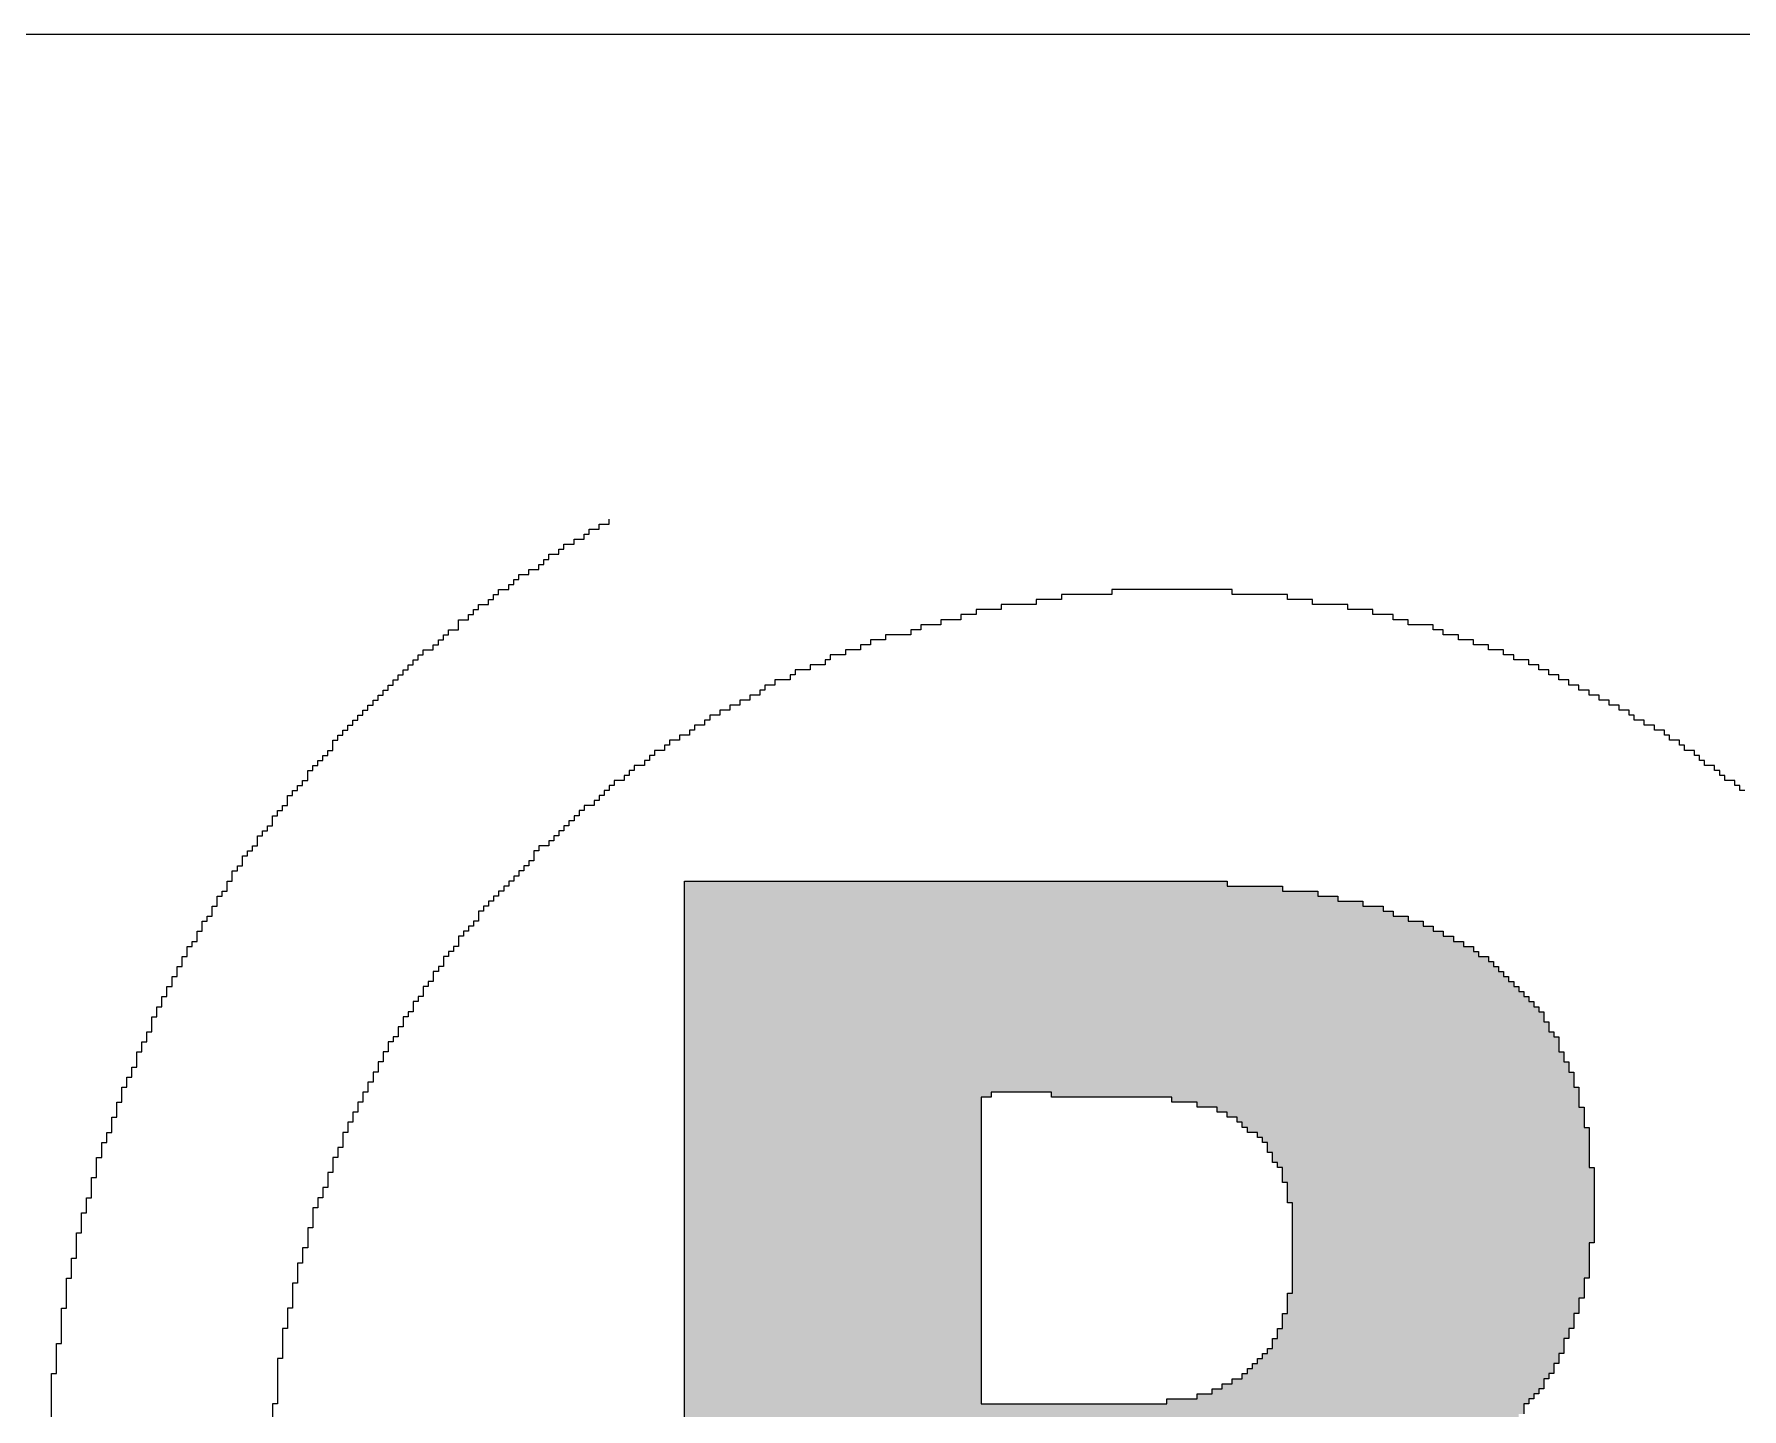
# Model space of a CAD drawing. Header units: millimetres. Extents: x 13 to 345, y 14 to 248.
# Drawn here: x 248.148 to 252.846, y 65.439 to 69.219 of the extents above; entities that cross this region are included whole.
import ezdxf

# ---------------------------------------------------------------- set-up
doc = ezdxf.new("R2010")
doc.units = ezdxf.units.MM
doc.layers.add('TopOverlay', color=2, linetype='Continuous')

msp = doc.modelspace()

# ---------------------------------------------------------------- hatches: boundary and pattern name
h = msp.add_hatch(color=160)
h.dxf.hatch_style = 1
h.paths.add_polyline_path([(252.4118, 65.798), (252.4256, 65.798), (252.4256, 65.8948), (252.4394, 65.8948), (252.4394, 66.1021), (252.4256, 66.1021), (252.4256, 66.2127), (252.4118, 66.2127), (252.4118, 66.268), (252.398, 66.268), (252.398, 66.3233), (252.3841, 66.3233), (252.3841, 66.3647), (252.3703, 66.3647), (252.3703, 66.3924), (252.3565, 66.3924), (252.3565, 66.42), (252.3427, 66.42), (252.3427, 66.4615), (252.3289, 66.4615), (252.3289, 66.4753), (252.315, 66.4753), (252.315, 66.503), (252.3012, 66.503), (252.3012, 66.5306), (252.2874, 66.5306), (252.2874, 66.5444), (252.2736, 66.5444), (252.2736, 66.5583), (252.2597, 66.5583), (252.2597, 66.5721), (252.2459, 66.5721), (252.2459, 66.5859), (252.2321, 66.5859), (252.2321, 66.5997), (252.2183, 66.5997), (252.2183, 66.6136), (252.2044, 66.6136), (252.2044, 66.6274), (252.1906, 66.6274), (252.1906, 66.6412), (252.1768, 66.6412), (252.1768, 66.655), (252.163, 66.655), (252.163, 66.6689), (252.1492, 66.6689), (252.1492, 66.6827), (252.1215, 66.6827), (252.1215, 66.6965), (252.1077, 66.6965), (252.1077, 66.7103), (252.08, 66.7103), (252.08, 66.7241), (252.0524, 66.7241), (252.0524, 66.738), (252.0247, 66.738), (252.0247, 66.7518), (251.9971, 66.7518), (251.9971, 66.7656), (251.9695, 66.7656), (251.9695, 66.7794), (251.928, 66.7794), (251.928, 66.7933), (251.8865, 66.7933), (251.8865, 66.8071), (251.8589, 66.8071), (251.8589, 66.8209), (251.8036, 66.8209), (251.8036, 66.8347), (251.7344, 66.8347), (251.7344, 66.8486), (251.6792, 66.8486), (251.6792, 66.8624), (251.5824, 66.8624), (251.5824, 66.8762), (251.4303, 66.8762), (251.4303, 66.89), (249.9374, 66.89), (249.9374, 65.8533), (249.9374, 65.8395), (249.9374, 63.6554), (250.7392, 63.6554), (250.7392, 63.6692), (250.753, 63.6692), (250.753, 64.8718), (250.7668, 64.8718), (250.7668, 64.8856), (251.0986, 64.8856), (251.0986, 64.8718), (251.1815, 64.8718), (251.1815, 64.858), (251.223, 64.858), (251.223, 64.8442), (251.2506, 64.8442), (251.2506, 64.8303), (251.2783, 64.8303), (251.2783, 64.8165), (251.3059, 64.8165), (251.3059, 64.8027), (251.3336, 64.8027), (251.3336, 64.7889), (251.3474, 64.7889), (251.3474, 64.7751), (251.3612, 64.7751), (251.3612, 64.7612), (251.375, 64.7612), (251.375, 64.7474), (251.3889, 64.7474), (251.3889, 64.7336), (251.4027, 64.7336), (251.4027, 64.7198), (251.4165, 64.7198), (251.4165, 64.7059), (251.4303, 64.7059), (251.4303, 64.6921), (251.4442, 64.6921), (251.4442, 64.6783), (251.458, 64.6783), (251.458, 64.6506), (251.4718, 64.6506), (251.4718, 64.623), (251.4856, 64.623), (251.4856, 64.6092), (251.4995, 64.6092), (251.4995, 64.5815), (251.5133, 64.5815), (251.5133, 64.5677), (251.5271, 64.5677), (251.5271, 64.5401), (251.5409, 64.5401), (251.5409, 64.5124), (251.5547, 64.5124), (251.5547, 64.4848), (251.5686, 64.4848), (251.5686, 64.4571), (251.5824, 64.4571), (251.5824, 64.4295), (251.5962, 64.4295), (251.5962, 64.4018), (251.61, 64.4018), (251.61, 64.388), (251.6239, 64.388), (251.6239, 64.3465), (251.6377, 64.3465), (251.6377, 64.3189), (251.6515, 64.3189), (251.6515, 64.2912), (251.6653, 64.2912), (251.6653, 64.2636), (251.6792, 64.2636), (251.6792, 64.2359), (251.693, 64.2359), (251.693, 64.2083), (251.7068, 64.2083), (251.7068, 64.1807), (251.7206, 64.1807), (251.7206, 64.1392), (251.7344, 64.1392), (251.7344, 64.1253), (251.7483, 64.1253), (251.7483, 64.0977), (251.7621, 64.0977), (251.7621, 64.0562), (251.7759, 64.0562), (251.7759, 64.0424), (251.7897, 64.0424), (251.7897, 64.0148), (251.8036, 64.0148), (251.8036, 63.9871), (251.8174, 63.9871), (251.8174, 63.9595), (251.8312, 63.9595), (251.8312, 63.9318), (251.845, 63.9318), (251.845, 63.9042), (251.8589, 63.9042), (251.8589, 63.8765), (251.8727, 63.8765), (251.8727, 63.8489), (251.8865, 63.8489), (251.8865, 63.8074), (251.9003, 63.8074), (251.9003, 63.7936), (251.9142, 63.7936), (251.9142, 63.7521), (251.928, 63.7521), (251.928, 63.7245), (251.9418, 63.7245), (251.9418, 63.7107), (251.9556, 63.7107), (251.9556, 63.6692), (251.9695, 63.6692), (251.9695, 63.6554), (252.8403, 63.6554), (252.8403, 63.683), (252.8265, 63.683), (252.8265, 63.6968), (252.8127, 63.6968), (252.8127, 63.7383), (252.7988, 63.7383), (252.7988, 63.7659), (252.785, 63.7659), (252.785, 63.7798), (252.7712, 63.7798), (252.7712, 63.8074), (252.7574, 63.8074), (252.7574, 63.8489), (252.7436, 63.8489), (252.7436, 63.8765), (252.7297, 63.8765), (252.7297, 63.9042), (252.7159, 63.9042), (252.7159, 63.9318), (252.7021, 63.9318), (252.7021, 63.9595), (252.6883, 63.9595), (252.6883, 63.9871), (252.6744, 63.9871), (252.6744, 64.0148), (252.6606, 64.0148), (252.6606, 64.0424), (252.6468, 64.0424), (252.6468, 64.0701), (252.633, 64.0701), (252.633, 64.0977), (252.6191, 64.0977), (252.6191, 64.1253), (252.6053, 64.1253), (252.6053, 64.153), (252.5915, 64.153), (252.5915, 64.1807), (252.5777, 64.1807), (252.5777, 64.2083), (252.5639, 64.2083), (252.5639, 64.2359), (252.55, 64.2359), (252.55, 64.2636), (252.5362, 64.2636), (252.5362, 64.2912), (252.5224, 64.2912), (252.5224, 64.3189), (252.5086, 64.3189), (252.5086, 64.3465), (252.4947, 64.3465), (252.4947, 64.3742), (252.4809, 64.3742), (252.4809, 64.4018), (252.4671, 64.4018), (252.4671, 64.4433), (252.4533, 64.4433), (252.4533, 64.4571), (252.4394, 64.4571), (252.4394, 64.4848), (252.4256, 64.4848), (252.4256, 64.5262), (252.4118, 64.5262), (252.4118, 64.5401), (252.398, 64.5401), (252.398, 64.5815), (252.3841, 64.5815), (252.3841, 64.5953), (252.3703, 64.5953), (252.3703, 64.623), (252.3565, 64.623), (252.3565, 64.6506), (252.3427, 64.6506), (252.3427, 64.6783), (252.3289, 64.6783), (252.3289, 64.7059), (252.315, 64.7059), (252.315, 64.7198), (252.3012, 64.7198), (252.3012, 64.7474), (252.2874, 64.7474), (252.2874, 64.7751), (252.2736, 64.7751), (252.2736, 64.7889), (252.2597, 64.7889), (252.2597, 64.8165), (252.2459, 64.8165), (252.2459, 64.8442), (252.2321, 64.8442), (252.2321, 64.858), (252.2183, 64.858), (252.2183, 64.8718), (252.2044, 64.8718), (252.2044, 64.8856), (252.1906, 64.8856), (252.1906, 64.9133), (252.1768, 64.9133), (252.1768, 64.9271), (252.163, 64.9271), (252.163, 64.9409), (252.1492, 64.9409), (252.1492, 64.9548), (252.1353, 64.9548), (252.1353, 64.9686), (252.1215, 64.9686), (252.1215, 64.9824), (252.1077, 64.9824), (252.1077, 64.9962), (252.0939, 64.9962), (252.0939, 65.01), (252.08, 65.01), (252.08, 65.0239), (252.0662, 65.0239), (252.0662, 65.0377), (252.0524, 65.0377), (252.0524, 65.0515), (252.0386, 65.0515), (252.0386, 65.0653), (252.0109, 65.0653), (252.0109, 65.0792), (251.9971, 65.0792), (251.9971, 65.093), (251.9695, 65.093), (251.9695, 65.1068), (251.9418, 65.1068), (251.9418, 65.1206), (251.9142, 65.1206), (251.9142, 65.1345), (251.8727, 65.1345), (251.8727, 65.1483), (251.845, 65.1483), (251.845, 65.1621), (251.8312, 65.1621), (251.8312, 65.1759), (251.845, 65.1759), (251.845, 65.1897), (251.8727, 65.1897), (251.8727, 65.2036), (251.9142, 65.2036), (251.9142, 65.2174), (251.9418, 65.2174), (251.9418, 65.2312), (251.9695, 65.2312), (251.9695, 65.245), (252.0109, 65.245), (252.0109, 65.2589), (252.0247, 65.2589), (252.0247, 65.2727), (252.0524, 65.2727), (252.0524, 65.2865), (252.08, 65.2865), (252.08, 65.3003), (252.0939, 65.3003), (252.0939, 65.3142), (252.1215, 65.3142), (252.1215, 65.328), (252.1353, 65.328), (252.1353, 65.3418), (252.1492, 65.3418), (252.1492, 65.3556), (252.1768, 65.3556), (252.1768, 65.3695), (252.1906, 65.3695), (252.1906, 65.3833), (252.2044, 65.3833), (252.2044, 65.3971), (252.2183, 65.3971), (252.2183, 65.4109), (252.2321, 65.4109), (252.2321, 65.4248), (252.2459, 65.4248), (252.2459, 65.4524), (252.2597, 65.4524), (252.2597, 65.4662), (252.2736, 65.4662), (252.2736, 65.48), (252.2874, 65.48), (252.2874, 65.4939), (252.3012, 65.4939), (252.3012, 65.5215), (252.315, 65.5215), (252.315, 65.5353), (252.3289, 65.5353), (252.3289, 65.563), (252.3427, 65.563), (252.3427, 65.5906), (252.3565, 65.5906), (252.3565, 65.6321), (252.3703, 65.6321), (252.3703, 65.6597), (252.3841, 65.6597), (252.3841, 65.7012), (252.398, 65.7012), (252.398, 65.7427), (252.4118, 65.7427)])
h.paths.add_polyline_path([(251.61, 65.7565), (251.5962, 65.7565), (251.5962, 65.7012), (251.5824, 65.7012), (251.5824, 65.6597), (251.5686, 65.6597), (251.5686, 65.6321), (251.5547, 65.6321), (251.5547, 65.6045), (251.5409, 65.6045), (251.5409, 65.5906), (251.5271, 65.5906), (251.5271, 65.5768), (251.5133, 65.5768), (251.5133, 65.563), (251.4995, 65.563), (251.4995, 65.5492), (251.4856, 65.5492), (251.4856, 65.5353), (251.4718, 65.5353), (251.4718, 65.5215), (251.4442, 65.5215), (251.4442, 65.5077), (251.4165, 65.5077), (251.4165, 65.4939), (251.3889, 65.4939), (251.3889, 65.48), (251.3474, 65.48), (251.3474, 65.4662), (251.2645, 65.4662), (251.2645, 65.4524), (250.753, 65.4524), (250.753, 66.2956), (250.7806, 66.2956), (250.7806, 66.3094), (250.9465, 66.3094), (250.9465, 66.2956), (251.2783, 66.2956), (251.2783, 66.2818), (251.3474, 66.2818), (251.3474, 66.268), (251.4027, 66.268), (251.4027, 66.2541), (251.4303, 66.2541), (251.4303, 66.2403), (251.458, 66.2403), (251.458, 66.2265), (251.4718, 66.2265), (251.4718, 66.2127), (251.4856, 66.2127), (251.4856, 66.1989), (251.5133, 66.1989), (251.5133, 66.185), (251.5271, 66.185), (251.5271, 66.1712), (251.5409, 66.1712), (251.5409, 66.1436), (251.5547, 66.1436), (251.5547, 66.1159), (251.5686, 66.1159), (251.5686, 66.1021), (251.5824, 66.1021), (251.5824, 66.0606), (251.5962, 66.0606), (251.5962, 66.0053), (251.61, 66.0053)], flags=16)

# ---------------------------------------------------------------- linework, layer by layer
msp.add_line((212.8038, 69.2189), (339.6232, 69.2189))
at = {"layer": 'TopOverlay', "color": 160}
for p, q in [((249.7301, 67.8715), (249.7301, 67.8853)), ((249.6609, 67.83), (249.6609, 67.8438)), ((249.6609, 67.8438), (249.6748, 67.8438)), ((249.6748, 67.8438), (249.6748, 67.8577)), ((249.6748, 67.8577), (249.7024, 67.8577)), ((249.7024, 67.8577), (249.7024, 67.8715)), ((249.7024, 67.8715), (249.7301, 67.8715)), ((249.5918, 67.7885), (249.5918, 67.8024)), ((249.5918, 67.8024), (249.6056, 67.8024)), ((249.6056, 67.8024), (249.6056, 67.8162)), ((249.6056, 67.8162), (249.6333, 67.8162)), ((249.6333, 67.8162), (249.6333, 67.83)), ((249.6333, 67.83), (249.6609, 67.83)), ((249.5089, 67.7333), (249.5089, 67.7471)), ((249.5089, 67.7471), (249.5365, 67.7471)), ((249.5365, 67.7471), (249.5365, 67.7609)), ((249.5365, 67.7609), (249.5504, 67.7609)), ((249.5504, 67.7609), (249.5504, 67.7747)), ((249.5504, 67.7747), (249.5642, 67.7747)), ((249.5642, 67.7747), (249.5642, 67.7885)), ((249.5642, 67.7885), (249.5918, 67.7885)), ((249.4536, 67.6918), (249.4536, 67.7056)), ((249.4536, 67.7056), (249.4674, 67.7056)), ((249.4674, 67.7056), (249.4674, 67.7194)), ((249.4674, 67.7194), (249.4812, 67.7194)), ((249.4812, 67.7194), (249.4812, 67.7333)), ((249.4812, 67.7333), (249.5089, 67.7333)), ((249.3707, 67.6365), (249.3707, 67.6503)), ((249.3707, 67.6503), (249.3983, 67.6503)), ((249.3983, 67.6503), (249.3983, 67.6641)), ((249.3983, 67.6641), (249.4121, 67.6641)), ((249.4121, 67.6641), (249.4121, 67.678)), ((249.4121, 67.678), (249.4259, 67.678)), ((249.4259, 67.678), (249.4259, 67.6918)), ((249.4259, 67.6918), (249.4536, 67.6918)), ((250.9051, 67.6503), (250.8083, 67.6503)), ((250.8083, 67.6503), (250.8083, 67.6365)), ((250.9742, 67.6641), (250.9051, 67.6641)), ((250.9051, 67.6641), (250.9051, 67.6503)), ((251.1124, 67.678), (250.9742, 67.678)), ((250.9742, 67.678), (250.9742, 67.6641)), ((251.4442, 67.6918), (251.1124, 67.6918)), ((251.1124, 67.6918), (251.1124, 67.678)), ((251.4442, 67.678), (251.4442, 67.6918)), ((251.5962, 67.678), (251.4442, 67.678)), ((251.5962, 67.6641), (251.5962, 67.678)), ((251.6653, 67.6641), (251.5962, 67.6641)), ((251.6653, 67.6503), (251.6653, 67.6641)), ((251.7621, 67.6503), (251.6653, 67.6503)), ((251.7621, 67.6365), (251.7621, 67.6503)), ((249.3154, 67.5812), (249.3154, 67.6088)), ((249.3154, 67.6088), (249.343, 67.6088)), ((249.343, 67.6088), (249.343, 67.6227)), ((249.343, 67.6227), (249.3568, 67.6227)), ((249.3568, 67.6227), (249.3568, 67.6365)), ((249.3568, 67.6365), (249.3707, 67.6365)), ((250.6977, 67.6088), (250.6424, 67.6088)), ((250.6424, 67.6088), (250.6424, 67.595)), ((250.7392, 67.6227), (250.6977, 67.6227)), ((250.6977, 67.6227), (250.6977, 67.6088)), ((250.8083, 67.6365), (250.7392, 67.6365)), ((250.7392, 67.6365), (250.7392, 67.6227)), ((251.8312, 67.6365), (251.7621, 67.6365)), ((251.8312, 67.6227), (251.8312, 67.6365)), ((251.8865, 67.6227), (251.8312, 67.6227)), ((251.8865, 67.6088), (251.8865, 67.6227)), ((251.928, 67.6088), (251.8865, 67.6088)), ((251.928, 67.595), (251.928, 67.6088)), ((249.2739, 67.5536), (249.2739, 67.5674)), ((249.2739, 67.5674), (249.2877, 67.5674)), ((249.2877, 67.5674), (249.2877, 67.5812)), ((249.2877, 67.5812), (249.3154, 67.5812)), ((250.5595, 67.5674), (250.4903, 67.5674)), ((250.4903, 67.5674), (250.4903, 67.5536)), ((250.5871, 67.5812), (250.5595, 67.5812)), ((250.5595, 67.5812), (250.5595, 67.5674)), ((250.6424, 67.595), (250.5871, 67.595)), ((250.5871, 67.595), (250.5871, 67.5812)), ((251.9971, 67.595), (251.928, 67.595)), ((251.9971, 67.5812), (251.9971, 67.595)), ((252.0247, 67.5812), (251.9971, 67.5812)), ((252.0247, 67.5674), (252.0247, 67.5812)), ((252.0662, 67.5674), (252.0247, 67.5674)), ((252.0662, 67.5536), (252.0662, 67.5674)), ((249.2048, 67.4983), (249.2048, 67.5121)), ((249.2048, 67.5121), (249.2186, 67.5121)), ((249.2186, 67.5121), (249.2186, 67.5259)), ((249.2186, 67.5259), (249.2462, 67.5259)), ((249.2462, 67.5259), (249.2462, 67.5397)), ((249.2462, 67.5397), (249.2601, 67.5397)), ((249.2601, 67.5397), (249.2601, 67.5536)), ((249.2601, 67.5536), (249.2739, 67.5536)), ((250.3798, 67.5121), (250.3383, 67.5121)), ((250.3383, 67.5121), (250.3383, 67.4983)), ((250.4212, 67.5259), (250.3798, 67.5259)), ((250.3798, 67.5259), (250.3798, 67.5121)), ((250.4489, 67.5397), (250.4212, 67.5397)), ((250.4212, 67.5397), (250.4212, 67.5259)), ((250.4903, 67.5536), (250.4489, 67.5536)), ((250.4489, 67.5536), (250.4489, 67.5397)), ((252.1077, 67.5536), (252.0662, 67.5536)), ((252.1077, 67.5397), (252.1077, 67.5536)), ((252.1492, 67.5397), (252.1077, 67.5397)), ((252.1492, 67.5259), (252.1492, 67.5397)), ((252.1906, 67.5259), (252.1492, 67.5259)), ((252.1906, 67.5121), (252.1906, 67.5259)), ((252.2183, 67.5121), (252.1906, 67.5121)), ((252.2183, 67.4983), (252.2183, 67.5121)), ((249.1633, 67.4568), (249.1633, 67.4706)), ((249.1633, 67.4706), (249.1771, 67.4706)), ((249.1771, 67.4706), (249.1771, 67.4844)), ((249.1771, 67.4844), (249.191, 67.4844)), ((249.191, 67.4844), (249.191, 67.4983)), ((249.191, 67.4983), (249.2048, 67.4983)), ((250.283, 67.4706), (250.2415, 67.4706)), ((250.2415, 67.4706), (250.2415, 67.4568)), ((250.3245, 67.4844), (250.283, 67.4844)), ((250.283, 67.4844), (250.283, 67.4706)), ((250.3383, 67.4983), (250.3245, 67.4983)), ((250.3245, 67.4983), (250.3245, 67.4844)), ((252.2597, 67.4983), (252.2183, 67.4983)), ((252.2597, 67.4844), (252.2597, 67.4983)), ((252.2874, 67.4844), (252.2597, 67.4844)), ((252.2874, 67.4706), (252.2874, 67.4844)), ((252.315, 67.4706), (252.2874, 67.4706)), ((252.315, 67.4568), (252.315, 67.4706)), ((249.108, 67.4015), (249.108, 67.4153)), ((249.108, 67.4153), (249.1218, 67.4153)), ((249.1218, 67.4153), (249.1218, 67.4291)), ((249.1218, 67.4291), (249.1356, 67.4291)), ((249.1356, 67.4291), (249.1356, 67.443)), ((249.1356, 67.443), (249.1495, 67.443)), ((249.1495, 67.443), (249.1495, 67.4568)), ((249.1495, 67.4568), (249.1633, 67.4568)), ((250.1586, 67.4153), (250.1448, 67.4153)), ((250.1448, 67.4153), (250.1448, 67.4015)), ((250.1862, 67.4291), (250.1586, 67.4291)), ((250.1586, 67.4291), (250.1586, 67.4153)), ((250.2277, 67.443), (250.1862, 67.443)), ((250.1862, 67.443), (250.1862, 67.4291)), ((250.2415, 67.4568), (250.2277, 67.4568)), ((250.2277, 67.4568), (250.2277, 67.443)), ((252.3427, 67.4568), (252.315, 67.4568)), ((252.3427, 67.443), (252.3427, 67.4568)), ((252.3703, 67.443), (252.3427, 67.443)), ((252.3703, 67.4291), (252.3703, 67.443)), ((252.398, 67.4291), (252.3703, 67.4291)), ((252.398, 67.4153), (252.398, 67.4291)), ((252.4256, 67.4153), (252.398, 67.4153)), ((252.4256, 67.4015), (252.4256, 67.4153)), ((249.0665, 67.36), (249.0665, 67.3738)), ((249.0665, 67.3738), (249.0804, 67.3738)), ((249.0804, 67.3738), (249.0804, 67.3877)), ((249.0804, 67.3877), (249.0942, 67.3877)), ((249.0942, 67.3877), (249.0942, 67.4015)), ((249.0942, 67.4015), (249.108, 67.4015)), ((250.0895, 67.3738), (250.0618, 67.3738)), ((250.0618, 67.3738), (250.0618, 67.36)), ((250.1171, 67.3877), (250.0895, 67.3877)), ((250.0895, 67.3877), (250.0895, 67.3738)), ((250.1448, 67.4015), (250.1171, 67.4015)), ((250.1171, 67.4015), (250.1171, 67.3877)), ((252.4533, 67.4015), (252.4256, 67.4015)), ((252.4533, 67.3877), (252.4533, 67.4015)), ((252.4809, 67.3877), (252.4533, 67.3877)), ((252.4809, 67.3738), (252.4809, 67.3877)), ((252.5086, 67.3738), (252.4809, 67.3738)), ((252.5086, 67.36), (252.5086, 67.3738)), ((249.0251, 67.3186), (249.0251, 67.3324)), ((249.0251, 67.3324), (249.0389, 67.3324)), ((249.0389, 67.3324), (249.0389, 67.3462)), ((249.0389, 67.3462), (249.0527, 67.3462)), ((249.0527, 67.3462), (249.0527, 67.36)), ((249.0527, 67.36), (249.0665, 67.36)), ((250.0065, 67.3324), (249.9927, 67.3324)), ((249.9927, 67.3324), (249.9927, 67.3186)), ((250.0342, 67.3462), (250.0065, 67.3462)), ((250.0065, 67.3462), (250.0065, 67.3324)), ((250.0618, 67.36), (250.0342, 67.36)), ((250.0342, 67.36), (250.0342, 67.3462)), ((252.5362, 67.36), (252.5086, 67.36)), ((252.5362, 67.3462), (252.5362, 67.36)), ((252.55, 67.3462), (252.5362, 67.3462)), ((252.55, 67.3324), (252.55, 67.3462)), ((252.5777, 67.3324), (252.55, 67.3324)), ((252.5777, 67.3186), (252.5777, 67.3324)), ((248.9698, 67.2494), (248.9698, 67.2771)), ((248.9698, 67.2771), (248.9836, 67.2771)), ((248.9836, 67.2771), (248.9836, 67.2909)), ((248.9836, 67.2909), (248.9974, 67.2909)), ((248.9974, 67.2909), (248.9974, 67.3047)), ((248.9974, 67.3047), (249.0112, 67.3047)), ((249.0112, 67.3047), (249.0112, 67.3186)), ((249.0112, 67.3186), (249.0251, 67.3186)), ((249.9236, 67.2771), (249.8959, 67.2771)), ((249.8959, 67.2771), (249.8959, 67.2633)), ((249.9512, 67.2909), (249.9236, 67.2909)), ((249.9236, 67.2909), (249.9236, 67.2771)), ((249.9651, 67.3047), (249.9512, 67.3047)), ((249.9512, 67.3047), (249.9512, 67.2909)), ((249.9927, 67.3186), (249.9651, 67.3186)), ((249.9651, 67.3186), (249.9651, 67.3047)), ((252.6053, 67.3186), (252.5777, 67.3186)), ((252.6053, 67.3047), (252.6053, 67.3186)), ((252.633, 67.3047), (252.6053, 67.3047)), ((252.633, 67.2909), (252.633, 67.3047)), ((252.6468, 67.2909), (252.633, 67.2909)), ((252.6468, 67.2771), (252.6468, 67.2909)), ((252.6744, 67.2771), (252.6468, 67.2771)), ((252.6744, 67.2633), (252.6744, 67.2771)), ((248.9421, 67.2218), (248.9421, 67.2356)), ((248.9421, 67.2356), (248.9559, 67.2356)), ((248.9559, 67.2356), (248.9559, 67.2494)), ((248.9559, 67.2494), (248.9698, 67.2494)), ((249.8545, 67.2356), (249.8407, 67.2356)), ((249.8407, 67.2356), (249.8407, 67.2218)), ((249.8821, 67.2494), (249.8545, 67.2494)), ((249.8545, 67.2494), (249.8545, 67.2356)), ((249.8959, 67.2633), (249.8821, 67.2633)), ((249.8821, 67.2633), (249.8821, 67.2494)), ((252.6883, 67.2633), (252.6744, 67.2633)), ((252.6883, 67.2494), (252.6883, 67.2633)), ((252.7159, 67.2494), (252.6883, 67.2494)), ((252.7159, 67.2356), (252.7159, 67.2494)), ((252.7297, 67.2356), (252.7159, 67.2356)), ((252.7297, 67.2218), (252.7297, 67.2356)), ((248.9007, 67.1665), (248.9007, 67.1941)), ((248.9007, 67.1941), (248.9145, 67.1941)), ((248.9145, 67.1941), (248.9145, 67.208)), ((248.9145, 67.208), (248.9283, 67.208)), ((248.9283, 67.208), (248.9283, 67.2218)), ((248.9283, 67.2218), (248.9421, 67.2218)), ((249.7854, 67.1803), (249.7715, 67.1803)), ((249.7715, 67.1803), (249.7715, 67.1665)), ((249.7992, 67.1941), (249.7854, 67.1941)), ((249.7854, 67.1941), (249.7854, 67.1803)), ((249.8268, 67.208), (249.7992, 67.208)), ((249.7992, 67.208), (249.7992, 67.1941)), ((249.8407, 67.2218), (249.8268, 67.2218)), ((249.8268, 67.2218), (249.8268, 67.208)), ((252.7436, 67.2218), (252.7297, 67.2218)), ((252.7436, 67.208), (252.7436, 67.2218)), ((252.7712, 67.208), (252.7436, 67.208)), ((252.7712, 67.1941), (252.7712, 67.208)), ((252.785, 67.1941), (252.7712, 67.1941)), ((252.785, 67.1803), (252.785, 67.1941)), ((252.7988, 67.1803), (252.785, 67.1803)), ((252.7988, 67.1665), (252.7988, 67.1803)), ((248.8592, 67.125), (248.8592, 67.1389)), ((248.8592, 67.1389), (248.873, 67.1389)), ((248.873, 67.1389), (248.873, 67.1527)), ((248.873, 67.1527), (248.8868, 67.1527)), ((248.8868, 67.1527), (248.8868, 67.1665)), ((248.8868, 67.1665), (248.9007, 67.1665)), ((249.7301, 67.1389), (249.7162, 67.1389)), ((249.7162, 67.1389), (249.7162, 67.125)), ((249.7439, 67.1527), (249.7301, 67.1527)), ((249.7301, 67.1527), (249.7301, 67.1389)), ((249.7715, 67.1665), (249.7439, 67.1665)), ((249.7439, 67.1665), (249.7439, 67.1527)), ((252.8265, 67.1665), (252.7988, 67.1665)), ((252.8265, 67.1527), (252.8265, 67.1665)), ((252.8403, 67.1527), (252.8265, 67.1527)), ((252.8403, 67.1389), (252.8403, 67.1527)), ((252.8541, 67.1389), (252.8403, 67.1389)), ((248.8315, 67.0836), (248.8315, 67.0974)), ((248.8315, 67.0974), (248.8454, 67.0974)), ((248.8454, 67.0974), (248.8454, 67.125)), ((248.8454, 67.125), (248.8592, 67.125)), ((249.6886, 67.0974), (249.6609, 67.0974)), ((249.6609, 67.0974), (249.6609, 67.0836)), ((249.7024, 67.1112), (249.6886, 67.1112)), ((249.6886, 67.1112), (249.6886, 67.0974)), ((249.7162, 67.125), (249.7024, 67.125)), ((249.7024, 67.125), (249.7024, 67.1112)), ((248.7901, 67.0283), (248.7901, 67.0421)), ((248.7901, 67.0421), (248.8039, 67.0421)), ((248.8039, 67.0421), (248.8039, 67.0697)), ((248.8039, 67.0697), (248.8177, 67.0697)), ((248.8177, 67.0697), (248.8177, 67.0836)), ((248.8177, 67.0836), (248.8315, 67.0836)), ((249.6195, 67.0421), (249.6056, 67.0421)), ((249.6056, 67.0421), (249.6056, 67.0283)), ((249.6333, 67.0559), (249.6195, 67.0559)), ((249.6195, 67.0559), (249.6195, 67.0421)), ((249.6471, 67.0697), (249.6333, 67.0697)), ((249.6333, 67.0697), (249.6333, 67.0559)), ((249.6609, 67.0836), (249.6471, 67.0836)), ((249.6471, 67.0836), (249.6471, 67.0697)), ((248.7624, 66.9868), (248.7624, 67.0144)), ((248.7624, 67.0144), (248.7762, 67.0144)), ((248.7762, 67.0144), (248.7762, 67.0283)), ((248.7762, 67.0283), (248.7901, 67.0283)), ((249.578, 67.0006), (249.5642, 67.0006)), ((249.5642, 67.0006), (249.5642, 66.9868)), ((249.5918, 67.0144), (249.578, 67.0144)), ((249.578, 67.0144), (249.578, 67.0006)), ((249.6056, 67.0283), (249.5918, 67.0283)), ((249.5918, 67.0283), (249.5918, 67.0144)), ((248.721, 66.9315), (248.721, 66.9592)), ((248.721, 66.9592), (248.7348, 66.9592)), ((248.7348, 66.9592), (248.7348, 66.973)), ((248.7348, 66.973), (248.7486, 66.973)), ((248.7486, 66.973), (248.7486, 66.9868)), ((248.7486, 66.9868), (248.7624, 66.9868)), ((249.5227, 66.9453), (249.5089, 66.9453)), ((249.5089, 66.9453), (249.5089, 66.9315)), ((249.5365, 66.973), (249.5227, 66.973)), ((249.5227, 66.973), (249.5227, 66.9453)), ((249.5642, 66.9868), (249.5365, 66.9868)), ((249.5365, 66.9868), (249.5365, 66.973)), ((248.6933, 66.89), (248.6933, 66.9177)), ((248.6933, 66.9177), (248.7071, 66.9177)), ((248.7071, 66.9177), (248.7071, 66.9315)), ((248.7071, 66.9315), (248.721, 66.9315)), ((249.4812, 66.9038), (249.4674, 66.9038)), ((249.4674, 66.9038), (249.4674, 66.89)), ((249.4951, 66.9177), (249.4812, 66.9177)), ((249.4812, 66.9177), (249.4812, 66.9038)), ((249.5089, 66.9315), (249.4951, 66.9315)), ((249.4951, 66.9315), (249.4951, 66.9177)), ((248.6657, 66.8486), (248.6657, 66.8624)), ((248.6657, 66.8624), (248.6795, 66.8624)), ((248.6795, 66.8624), (248.6795, 66.89)), ((248.6795, 66.89), (248.6933, 66.89)), ((249.4398, 66.8624), (249.4259, 66.8624)), ((249.4259, 66.8624), (249.4259, 66.8486)), ((249.4536, 66.8762), (249.4398, 66.8762)), ((249.4398, 66.8762), (249.4398, 66.8624)), ((249.4674, 66.89), (249.4536, 66.89)), ((249.4536, 66.89), (249.4536, 66.8762)), ((249.9374, 65.8533), (249.9374, 66.89)), ((249.9374, 66.89), (251.4303, 66.89)), ((251.4303, 66.89), (251.4303, 66.8762)), ((251.4303, 66.8762), (251.5824, 66.8762)), ((251.5824, 66.8762), (251.5824, 66.8624)), ((251.5824, 66.8624), (251.6792, 66.8624)), ((251.6792, 66.8624), (251.6792, 66.8486)), ((248.638, 66.7933), (248.638, 66.8209)), ((248.638, 66.8209), (248.6518, 66.8209)), ((248.6518, 66.8209), (248.6518, 66.8486)), ((248.6518, 66.8486), (248.6657, 66.8486)), ((249.3845, 66.8071), (249.3707, 66.8071)), ((249.3707, 66.8071), (249.3707, 66.7794)), ((249.3983, 66.8209), (249.3845, 66.8209)), ((249.3845, 66.8209), (249.3845, 66.8071)), ((249.4121, 66.8347), (249.3983, 66.8347)), ((249.3983, 66.8347), (249.3983, 66.8209)), ((249.4259, 66.8486), (249.4121, 66.8486)), ((249.4121, 66.8486), (249.4121, 66.8347)), ((251.6792, 66.8486), (251.7344, 66.8486)), ((251.7344, 66.8486), (251.7344, 66.8347)), ((251.7344, 66.8347), (251.8036, 66.8347)), ((251.8036, 66.8347), (251.8036, 66.8209)), ((251.8036, 66.8209), (251.8589, 66.8209)), ((251.8589, 66.8209), (251.8589, 66.8071)), ((251.8589, 66.8071), (251.8865, 66.8071)), ((251.8865, 66.8071), (251.8865, 66.7933)), ((248.6104, 66.7518), (248.6104, 66.7794)), ((248.6104, 66.7794), (248.6242, 66.7794)), ((248.6242, 66.7794), (248.6242, 66.7933)), ((248.6242, 66.7933), (248.638, 66.7933)), ((249.3568, 66.7656), (249.343, 66.7656)), ((249.343, 66.7656), (249.343, 66.7518)), ((249.3707, 66.7794), (249.3568, 66.7794)), ((249.3568, 66.7794), (249.3568, 66.7656)), ((251.8865, 66.7933), (251.928, 66.7933)), ((251.928, 66.7933), (251.928, 66.7794)), ((251.928, 66.7794), (251.9695, 66.7794)), ((251.9695, 66.7794), (251.9695, 66.7656)), ((251.9695, 66.7656), (251.9971, 66.7656)), ((251.9971, 66.7656), (251.9971, 66.7518)), ((248.5689, 66.6827), (248.5689, 66.7103)), ((248.5689, 66.7103), (248.5827, 66.7103)), ((248.5827, 66.7103), (248.5827, 66.7241)), ((248.5827, 66.7241), (248.5965, 66.7241)), ((248.5965, 66.7241), (248.5965, 66.7518)), ((248.5965, 66.7518), (248.6104, 66.7518)), ((249.3154, 66.7103), (249.3015, 66.7103)), ((249.3015, 66.7103), (249.3015, 66.6965)), ((249.3292, 66.738), (249.3154, 66.738)), ((249.3154, 66.738), (249.3154, 66.7103)), ((249.343, 66.7518), (249.3292, 66.7518)), ((249.3292, 66.7518), (249.3292, 66.738)), ((251.9971, 66.7518), (252.0247, 66.7518)), ((252.0247, 66.7518), (252.0247, 66.738)), ((252.0247, 66.738), (252.0524, 66.738)), ((252.0524, 66.738), (252.0524, 66.7241)), ((252.0524, 66.7241), (252.08, 66.7241)), ((252.08, 66.7241), (252.08, 66.7103)), ((252.08, 66.7103), (252.1077, 66.7103)), ((252.1077, 66.7103), (252.1077, 66.6965)), ((248.5551, 66.655), (248.5551, 66.6827)), ((248.5551, 66.6827), (248.5689, 66.6827)), ((249.2877, 66.6827), (249.2739, 66.6827)), ((249.2739, 66.6827), (249.2739, 66.655)), ((249.3015, 66.6965), (249.2877, 66.6965)), ((249.2877, 66.6965), (249.2877, 66.6827)), ((252.1077, 66.6965), (252.1215, 66.6965)), ((252.1215, 66.6965), (252.1215, 66.6827)), ((252.1215, 66.6827), (252.1492, 66.6827)), ((252.1492, 66.6827), (252.1492, 66.6689)), ((252.1492, 66.6689), (252.163, 66.6689)), ((252.163, 66.6689), (252.163, 66.655)), ((248.5274, 66.5997), (248.5274, 66.6274)), ((248.5274, 66.6274), (248.5412, 66.6274)), ((248.5412, 66.6274), (248.5412, 66.655)), ((248.5412, 66.655), (248.5551, 66.655)), ((249.2601, 66.6412), (249.2462, 66.6412)), ((249.2462, 66.6412), (249.2462, 66.6136)), ((249.2739, 66.655), (249.2601, 66.655)), ((249.2601, 66.655), (249.2601, 66.6412)), ((252.163, 66.655), (252.1768, 66.655)), ((252.1768, 66.655), (252.1768, 66.6412)), ((252.1768, 66.6412), (252.1906, 66.6412)), ((252.1906, 66.6412), (252.1906, 66.6274)), ((252.1906, 66.6274), (252.2044, 66.6274)), ((252.2044, 66.6274), (252.2044, 66.6136)), ((248.4998, 66.5444), (248.4998, 66.5721)), ((248.4998, 66.5721), (248.5136, 66.5721)), ((248.5136, 66.5721), (248.5136, 66.5997)), ((248.5136, 66.5997), (248.5274, 66.5997)), ((249.2186, 66.5721), (249.2048, 66.5721)), ((249.2048, 66.5721), (249.2048, 66.5583)), ((249.2324, 66.5997), (249.2186, 66.5997)), ((249.2186, 66.5997), (249.2186, 66.5721)), ((249.2462, 66.6136), (249.2324, 66.6136)), ((249.2324, 66.6136), (249.2324, 66.5997)), ((252.2044, 66.6136), (252.2183, 66.6136)), ((252.2183, 66.6136), (252.2183, 66.5997)), ((252.2183, 66.5997), (252.2321, 66.5997)), ((252.2321, 66.5997), (252.2321, 66.5859)), ((252.2321, 66.5859), (252.2459, 66.5859)), ((252.2459, 66.5859), (252.2459, 66.5721)), ((252.2459, 66.5721), (252.2597, 66.5721)), ((252.2597, 66.5721), (252.2597, 66.5583)), ((248.486, 66.5168), (248.486, 66.5444)), ((248.486, 66.5444), (248.4998, 66.5444)), ((249.191, 66.5306), (249.1771, 66.5306)), ((249.1771, 66.5306), (249.1771, 66.5168)), ((249.2048, 66.5583), (249.191, 66.5583)), ((249.191, 66.5583), (249.191, 66.5306)), ((252.2597, 66.5583), (252.2736, 66.5583)), ((252.2736, 66.5583), (252.2736, 66.5444)), ((252.2736, 66.5444), (252.2874, 66.5444)), ((252.2874, 66.5444), (252.2874, 66.5306)), ((252.2874, 66.5306), (252.3012, 66.5306)), ((252.3012, 66.5306), (252.3012, 66.503)), ((248.4583, 66.4477), (248.4583, 66.4753)), ((248.4583, 66.4753), (248.4721, 66.4753)), ((248.4721, 66.4753), (248.4721, 66.5168)), ((248.4721, 66.5168), (248.486, 66.5168)), ((249.1633, 66.4892), (249.1495, 66.4892)), ((249.1495, 66.4892), (249.1495, 66.4615)), ((249.1771, 66.5168), (249.1633, 66.5168)), ((249.1633, 66.5168), (249.1633, 66.4892)), ((252.3012, 66.503), (252.315, 66.503)), ((252.315, 66.503), (252.315, 66.4753)), ((252.315, 66.4753), (252.3289, 66.4753)), ((252.3289, 66.4753), (252.3289, 66.4615)), ((248.4445, 66.42), (248.4445, 66.4477)), ((248.4445, 66.4477), (248.4583, 66.4477)), ((249.1356, 66.4477), (249.1218, 66.4477)), ((249.1218, 66.4477), (249.1218, 66.42)), ((249.1495, 66.4615), (249.1356, 66.4615)), ((249.1356, 66.4615), (249.1356, 66.4477)), ((252.3289, 66.4615), (252.3427, 66.4615)), ((252.3427, 66.4615), (252.3427, 66.42)), ((248.4307, 66.3786), (248.4307, 66.42)), ((248.4307, 66.42), (248.4445, 66.42)), ((249.108, 66.3924), (249.0942, 66.3924)), ((249.0942, 66.3924), (249.0942, 66.3647)), ((249.1218, 66.42), (249.108, 66.42)), ((249.108, 66.42), (249.108, 66.3924)), ((252.3427, 66.42), (252.3565, 66.42)), ((252.3565, 66.42), (252.3565, 66.3924)), ((252.3565, 66.3924), (252.3703, 66.3924)), ((252.3703, 66.3924), (252.3703, 66.3647)), ((248.403, 66.3233), (248.403, 66.3509)), ((248.403, 66.3509), (248.4168, 66.3509)), ((248.4168, 66.3509), (248.4168, 66.3786)), ((248.4168, 66.3786), (248.4307, 66.3786)), ((249.0804, 66.3371), (249.0665, 66.3371)), ((249.0665, 66.3371), (249.0665, 66.3094)), ((249.0942, 66.3647), (249.0804, 66.3647)), ((249.0804, 66.3647), (249.0804, 66.3371)), ((252.3703, 66.3647), (252.3841, 66.3647)), ((252.3841, 66.3647), (252.3841, 66.3233)), ((248.3892, 66.2818), (248.3892, 66.3233)), ((248.3892, 66.3233), (248.403, 66.3233)), ((249.0665, 66.3094), (249.0527, 66.3094)), ((249.0527, 66.3094), (249.0527, 66.2818)), ((250.7806, 66.2956), (250.753, 66.2956)), ((250.753, 66.2956), (250.753, 65.4524)), ((250.9465, 66.3094), (250.7806, 66.3094)), ((250.7806, 66.3094), (250.7806, 66.2956)), ((250.9465, 66.2956), (250.9465, 66.3094)), ((251.2783, 66.2956), (250.9465, 66.2956)), ((251.2783, 66.2818), (251.2783, 66.2956)), ((252.3841, 66.3233), (252.398, 66.3233)), ((252.398, 66.3233), (252.398, 66.268)), ((248.3615, 66.1989), (248.3615, 66.2403)), ((248.3615, 66.2403), (248.3754, 66.2403)), ((248.3754, 66.2403), (248.3754, 66.2818)), ((248.3754, 66.2818), (248.3892, 66.2818)), ((249.0389, 66.2541), (249.0251, 66.2541)), ((249.0251, 66.2541), (249.0251, 66.2265)), ((249.0527, 66.2818), (249.0389, 66.2818)), ((249.0389, 66.2818), (249.0389, 66.2541)), ((251.3474, 66.2818), (251.2783, 66.2818)), ((251.3474, 66.268), (251.3474, 66.2818)), ((251.4027, 66.268), (251.3474, 66.268)), ((251.4027, 66.2541), (251.4027, 66.268)), ((251.4303, 66.2541), (251.4027, 66.2541)), ((251.4303, 66.2403), (251.4303, 66.2541)), ((251.458, 66.2403), (251.4303, 66.2403)), ((251.458, 66.2265), (251.458, 66.2403)), ((252.398, 66.268), (252.4118, 66.268)), ((252.4118, 66.268), (252.4118, 66.2127)), ((248.3477, 66.1712), (248.3477, 66.1989)), ((248.3477, 66.1989), (248.3615, 66.1989)), ((249.0112, 66.1989), (248.9974, 66.1989)), ((248.9974, 66.1989), (248.9974, 66.1574)), ((249.0251, 66.2265), (249.0112, 66.2265)), ((249.0112, 66.2265), (249.0112, 66.1989)), ((251.4718, 66.2265), (251.458, 66.2265)), ((251.4718, 66.2127), (251.4718, 66.2265)), ((251.4856, 66.2127), (251.4718, 66.2127)), ((251.4856, 66.1989), (251.4856, 66.2127)), ((251.5133, 66.1989), (251.4856, 66.1989)), ((251.5133, 66.185), (251.5133, 66.1989)), ((252.4118, 66.2127), (252.4256, 66.2127)), ((252.4256, 66.2127), (252.4256, 66.1021)), ((248.3339, 66.1297), (248.3339, 66.1712)), ((248.3339, 66.1712), (248.3477, 66.1712)), ((248.9974, 66.1574), (248.9836, 66.1574)), ((248.9836, 66.1574), (248.9836, 66.1297)), ((251.5271, 66.185), (251.5133, 66.185)), ((251.5271, 66.1712), (251.5271, 66.185)), ((251.5409, 66.1712), (251.5271, 66.1712)), ((251.5409, 66.1436), (251.5409, 66.1712)), ((248.3201, 66.0745), (248.3201, 66.1297)), ((248.3201, 66.1297), (248.3339, 66.1297)), ((248.9836, 66.1297), (248.9698, 66.1297)), ((248.9698, 66.1297), (248.9698, 66.0883)), ((251.5547, 66.1436), (251.5409, 66.1436)), ((251.5547, 66.1159), (251.5547, 66.1436)), ((251.5686, 66.1159), (251.5547, 66.1159)), ((251.5686, 66.1021), (251.5686, 66.1159)), ((251.5824, 66.1021), (251.5686, 66.1021)), ((251.5824, 66.0606), (251.5824, 66.1021)), ((252.4256, 66.1021), (252.4394, 66.1021)), ((252.4394, 66.1021), (252.4394, 65.8948)), ((248.3063, 66.0192), (248.3063, 66.0745)), ((248.3063, 66.0745), (248.3201, 66.0745)), ((248.9698, 66.0883), (248.9559, 66.0883)), ((248.9559, 66.0883), (248.9559, 66.0468)), ((251.5962, 66.0606), (251.5824, 66.0606)), ((251.5962, 66.0053), (251.5962, 66.0606)), ((248.2924, 65.9777), (248.2924, 66.0192)), ((248.2924, 66.0192), (248.3063, 66.0192)), ((248.9421, 66.0192), (248.9283, 66.0192)), ((248.9283, 66.0192), (248.9283, 65.9915)), ((248.9559, 66.0468), (248.9421, 66.0468)), ((248.9421, 66.0468), (248.9421, 66.0192)), ((251.61, 66.0053), (251.5962, 66.0053)), ((251.61, 65.7565), (251.61, 66.0053)), ((248.2786, 65.9224), (248.2786, 65.9777)), ((248.2786, 65.9777), (248.2924, 65.9777)), ((248.9283, 65.9915), (248.9145, 65.9915)), ((248.9145, 65.9915), (248.9145, 65.9362)), ((248.2648, 65.8533), (248.2648, 65.9224)), ((248.2648, 65.9224), (248.2786, 65.9224)), ((248.9145, 65.9362), (248.9007, 65.9362)), ((248.9007, 65.9362), (248.9007, 65.8809)), ((248.9007, 65.8809), (248.8868, 65.8809)), ((248.8868, 65.8809), (248.8868, 65.8395)), ((252.4394, 65.8948), (252.4256, 65.8948)), ((252.4256, 65.8948), (252.4256, 65.798)), ((248.251, 65.798), (248.251, 65.8533)), ((248.251, 65.8533), (248.2648, 65.8533)), ((248.8868, 65.8395), (248.873, 65.8395)), ((248.873, 65.8395), (248.873, 65.7842)), ((249.9374, 65.8395), (249.9374, 65.8533)), ((249.9374, 63.6554), (249.9374, 65.8395)), ((248.2371, 65.715), (248.2371, 65.798)), ((248.2371, 65.798), (248.251, 65.798)), ((248.873, 65.7842), (248.8592, 65.7842)), ((248.8592, 65.7842), (248.8592, 65.715)), ((252.4256, 65.798), (252.4118, 65.798)), ((252.4118, 65.798), (252.4118, 65.7427)), ((251.5962, 65.7012), (251.5962, 65.7565)), ((251.5962, 65.7565), (251.61, 65.7565)), ((252.4118, 65.7427), (252.398, 65.7427)), ((252.398, 65.7427), (252.398, 65.7012)), ((248.2233, 65.6183), (248.2233, 65.715)), ((248.2233, 65.715), (248.2371, 65.715)), ((248.8592, 65.715), (248.8454, 65.715)), ((248.8454, 65.715), (248.8454, 65.6597)), ((251.5824, 65.6597), (251.5824, 65.7012)), ((251.5824, 65.7012), (251.5962, 65.7012)), ((252.398, 65.7012), (252.3841, 65.7012)), ((252.3841, 65.7012), (252.3841, 65.6597)), ((248.8454, 65.6597), (248.8315, 65.6597)), ((248.8315, 65.6597), (248.8315, 65.5768)), ((251.5547, 65.6045), (251.5547, 65.6321)), ((251.5547, 65.6321), (251.5686, 65.6321)), ((251.5686, 65.6321), (251.5686, 65.6597)), ((251.5686, 65.6597), (251.5824, 65.6597)), ((252.3703, 65.6321), (252.3565, 65.6321)), ((252.3565, 65.6321), (252.3565, 65.5906)), ((252.3841, 65.6597), (252.3703, 65.6597)), ((252.3703, 65.6597), (252.3703, 65.6321)), ((248.2095, 65.5353), (248.2095, 65.6183)), ((248.2095, 65.6183), (248.2233, 65.6183)), ((251.5271, 65.5768), (251.5271, 65.5906)), ((251.5271, 65.5906), (251.5409, 65.5906)), ((251.5409, 65.5906), (251.5409, 65.6045)), ((251.5409, 65.6045), (251.5547, 65.6045)), ((252.3565, 65.5906), (252.3427, 65.5906)), ((252.3427, 65.5906), (252.3427, 65.563)), ((248.1957, 65.3833), (248.1957, 65.5353)), ((248.1957, 65.5353), (248.2095, 65.5353)), ((248.8315, 65.5768), (248.8177, 65.5768)), ((248.8177, 65.5768), (248.8177, 65.4524)), ((251.4718, 65.5215), (251.4718, 65.5353)), ((251.4718, 65.5353), (251.4856, 65.5353)), ((251.4856, 65.5353), (251.4856, 65.5492)), ((251.4856, 65.5492), (251.4995, 65.5492)), ((251.4995, 65.5492), (251.4995, 65.563)), ((251.4995, 65.563), (251.5133, 65.563)), ((251.5133, 65.563), (251.5133, 65.5768)), ((251.5133, 65.5768), (251.5271, 65.5768)), ((252.3289, 65.5353), (252.315, 65.5353)), ((252.315, 65.5353), (252.315, 65.5215)), ((252.3427, 65.563), (252.3289, 65.563)), ((252.3289, 65.563), (252.3289, 65.5353)), ((251.3889, 65.48), (251.3889, 65.4939)), ((251.3889, 65.4939), (251.4165, 65.4939)), ((251.4165, 65.4939), (251.4165, 65.5077)), ((251.4165, 65.5077), (251.4442, 65.5077)), ((251.4442, 65.5077), (251.4442, 65.5215)), ((251.4442, 65.5215), (251.4718, 65.5215)), ((252.3012, 65.4939), (252.2874, 65.4939)), ((252.2874, 65.4939), (252.2874, 65.48)), ((252.315, 65.5215), (252.3012, 65.5215)), ((252.3012, 65.5215), (252.3012, 65.4939)), ((248.8177, 65.4524), (248.8039, 65.4524)), ((248.8039, 65.4524), (248.8039, 65.328)), ((250.753, 65.4524), (251.2645, 65.4524)), ((251.2645, 65.4524), (251.2645, 65.4662)), ((251.2645, 65.4662), (251.3474, 65.4662)), ((251.3474, 65.4662), (251.3474, 65.48)), ((251.3474, 65.48), (251.3889, 65.48)), ((252.2597, 65.4524), (252.2459, 65.4524)), ((252.2459, 65.4524), (252.2459, 65.4248)), ((252.2736, 65.4662), (252.2597, 65.4662)), ((252.2597, 65.4662), (252.2597, 65.4524)), ((252.2874, 65.48), (252.2736, 65.48)), ((252.2736, 65.48), (252.2736, 65.4662))]:
    msp.add_line(p, q, dxfattribs=at)

doc.saveas('drawing.dxf')
